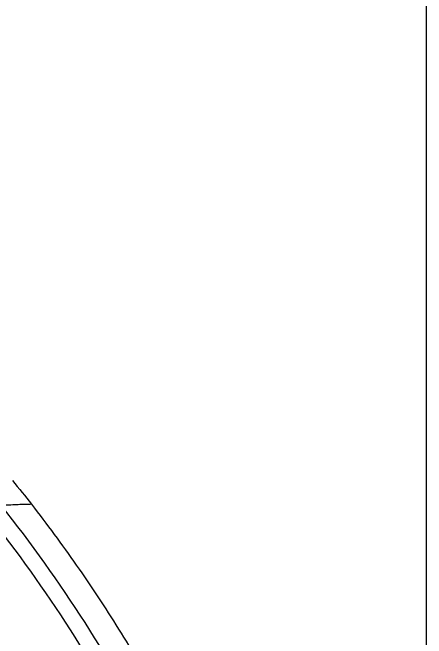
# Model space of a CAD drawing. Extents: x 1425 to 2779, y 0 to 992.
# Drawn here: x 2325.2 to 2374.2, y 605.2 to 679.4 of the extents above; entities that cross this region are included whole.
import ezdxf

# ---------------------------------------------------------------- set-up
doc = ezdxf.new("R2010")
doc.units = 0
doc.header["$LTSCALE"] = 10
doc.header["$MEASUREMENT"] = 0
doc.layers.add('1', color=7, linetype='CONTINUOUS')
doc.layers.add('치수선', color=7, linetype='CONTINUOUS', lineweight=20)

msp = doc.modelspace()

# ---------------------------------------------------------------- linework, layer by layer
at = {"layer": '1', "color": 7, "linetype": 'Continuous', "lineweight": -3}
msp.add_open_spline([(2325.18, 623.964), (2325.94, 623.029), (2326.689, 622.087), (2327.428, 621.137)], degree=3, dxfattribs=at)
for points, knots in [([(2327.428, 621.137), (2327.41, 621.137), (2327.373, 621.137), (2327.071, 621.132), (2326.585, 621.119), (2325.887, 621.094), (2324.994, 621.056), (2324.237, 621.018), (2323.853, 620.999)], [0, 0, 0, 0, 0.157597, 0.318341, 0.482591, 0.6507, 0.823036, 1, 1, 1, 1]), ([(2364.498, 493.645), (2364.561, 516.377), (2361.546, 539.1), (2351.583, 571.727), (2347.392, 582.253), (2337.072, 602.453), (2330.95, 612.088), (2323.855, 620.997)], [0, 0, 0, 0, 0.5, 0.5, 0.75, 0.75, 1, 1, 1, 1]), ([(2327.428, 621.137), (2329.26, 618.782), (2332.822, 613.948), (2337.801, 606.413), (2342.428, 598.584), (2346.689, 590.498), (2351.864, 579.433), (2356.235, 568.098), (2359.793, 556.795), (2362.068, 548.411), (2364.015, 539.982), (2365.672, 531.354), (2367.055, 522.371), (2368.155, 512.873), (2368.895, 503.182), (2369.149, 496.693), (2369.215, 493.698)], [0, 0, 0, 0, 0.066499, 0.133873, 0.201247, 0.268621, 0.335995, 0.470742, 0.538116, 0.60549, 0.672864, 0.740238, 0.807612, 0.874986, 0.94236, 1, 1, 1, 1]), ([(2322.908, 619.065), (2329.784, 610.303), (2335.807, 600.792), (2345.917, 580.895), (2350.024, 570.521), (2356.515, 549.098), (2358.864, 538.178), (2361.985, 516.021), (2362.746, 504.832), (2362.746, 493.67)], [0, 0, 0, 0, 0.25, 0.25, 0.5, 0.5, 0.75, 0.75, 1, 1, 1, 1]), ([(2312.716, 607.417), (2314.054, 605.62), (2317.069, 601.358), (2320.614, 595.694), (2323.488, 590.602), (2325.504, 586.767), (2327.381, 582.935), (2329.694, 577.86), (2332.284, 571.518), (2335.047, 563.631), (2337.539, 555.166), (2339.21, 548.148), (2340.222, 543.09), (2340.868, 539.608), (2341.609, 535.06), (2342.356, 529.424), (2342.939, 523.741), (2343.35, 518.143), (2343.598, 512.764), (2343.702, 507.736), (2343.692, 503.192), (2343.604, 499.26), (2343.48, 496.07), (2343.39, 494.336), (2343.35, 493.631), (2343.343, 493.504)], [0, 0, 0, 0, 0.056439, 0.131201, 0.168582, 0.205963, 0.243344, 0.280725, 0.355487, 0.430249, 0.50501, 0.579772, 0.598463, 0.617153, 0.654534, 0.691915, 0.729296, 0.766677, 0.804058, 0.841439, 0.87882, 0.916201, 0.953582, 0.990962, 1, 1, 1, 1])]:
    msp.add_open_spline(points, degree=3, knots=knots, dxfattribs=at)
at = {"layer": '치수선', "lineweight": -3}
msp.add_line((2374.222, 120.983), (2374.222, 719.511), dxfattribs=at)

doc.saveas('drawing.dxf')
